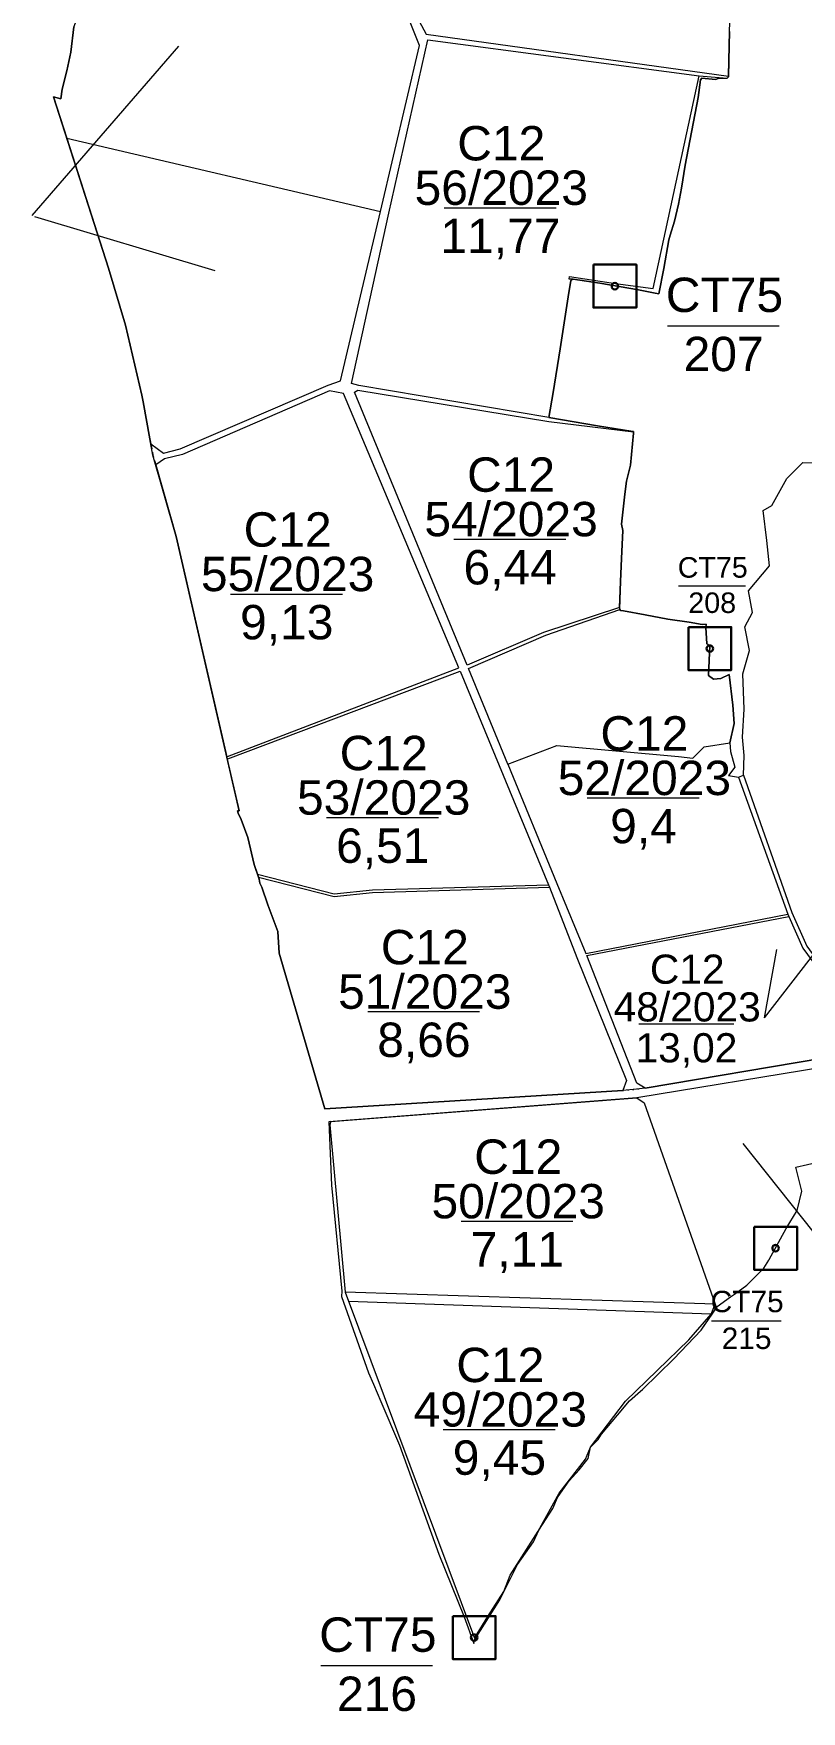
# Model space of a CAD drawing. Header units: metres. Extents: x 414595 to 418247, y 1530827 to 1534195.
# Drawn here: x 416009 to 416904, y 1530827 to 1532780 of the extents above; entities that cross this region are included whole.
import ezdxf
from ezdxf.enums import TextEntityAlignment as Align

# ---------------------------------------------------------------- set-up
doc = ezdxf.new("R2010")
doc.units = ezdxf.units.M
doc.header["$MEASUREMENT"] = 0
for name, pattern in [('DGN Style 1', [5.902559, 0.009821, -5.892738]), ('DGN Style 2', [9.82123, 5.892738, -3.928492]), ('DGN Style 3', [13.749722, 9.82123, -3.928492])]:
    doc.linetypes.add(name, pattern=pattern)
doc.layers.add('RanhThree', color=7, linetype='Continuous', lineweight=0)
doc.styles.add('Style-Arial', font='arial.ttf')

# ---------------------------------------------------------------- blocks, each defined once
blk = doc.blocks.new('*U0')
at = {"color": 0, "linetype": 'Continuous', "lineweight": -2, "ltscale": 10, "flags": 128}
blk.add_lwpolyline([(-150, 150), (150, 150), (150, -150), (-150, -150), (-150, 150)], close=True, dxfattribs=at)
at = {"color": 0, "linetype": 'Continuous', "lineweight": -2, "ltscale": 10}
blk.add_circle((-0.02828, 0.016065), 22.5, dxfattribs=at)
blk = doc.blocks.new('*U8')
at = {"layer": 'RanhThree', "color": 3, "linetype": 'Continuous', "lineweight": 13}
blk.add_line((-66.520877, -1.660429), (63.750129, -1.660429), dxfattribs=at)
at = {"layer": 'RanhThree', "color": 3, "linetype": 'Continuous', "lineweight": 13, "style": 'Style-Arial'}
for s, p in [('CT75', (-0.000029, 14.422722)), ('207', (-1.025137, -54.422685))]:
    blk.add_text(s, height=40, dxfattribs=at).set_placement(p, align=Align.CENTER)
blk = doc.blocks.new('*U10')
at = {"layer": 'RanhThree', "color": 3, "linetype": 'Continuous', "lineweight": 13}
blk.add_line((-66.520877, -1.660429), (63.750129, -1.660429), dxfattribs=at)
at = {"layer": 'RanhThree', "color": 3, "linetype": 'Continuous', "lineweight": 13, "style": 'Style-Arial'}
for s, p in [('CT75', (-0.000029, 14.422722)), ('216', (-1.025137, -54.422685))]:
    blk.add_text(s, height=40, dxfattribs=at).set_placement(p, align=Align.CENTER)
blk = doc.blocks.new('*U25')
at = {"layer": 'RanhThree', "color": 3, "linetype": 'Continuous', "lineweight": 13}
blk.add_line((-66.520877, -1.660429), (63.750129, -1.660429), dxfattribs=at)
at = {"layer": 'RanhThree', "color": 3, "linetype": 'Continuous', "lineweight": 13, "style": 'Style-Arial'}
blk.add_text('11,77', height=40, dxfattribs=at).set_placement((-1.025137, -54.422685), align=Align.CENTER)
at = {"layer": 'RanhThree', "color": 3, "linetype": 'Continuous', "lineweight": 13, "insert": (-0.000029, 1.089388), "char_height": 40, "attachment_point": 8, "line_spacing_factor": 0.776524, "style": 'Style-Arial'}
blk.add_mtext('C12\\P56/2023', dxfattribs=at)
blk = doc.blocks.new('*U26')
at = {"layer": 'RanhThree', "color": 3, "linetype": 'Continuous', "lineweight": 13}
blk.add_line((-66.520877, -1.660429), (63.750129, -1.660429), dxfattribs=at)
at = {"layer": 'RanhThree', "color": 3, "linetype": 'Continuous', "lineweight": 13, "style": 'Style-Arial'}
blk.add_text('9,13', height=40, dxfattribs=at).set_placement((-1.025137, -54.422685), align=Align.CENTER)
at = {"layer": 'RanhThree', "color": 3, "linetype": 'Continuous', "lineweight": 13, "insert": (-0.000029, 1.089388), "char_height": 40, "attachment_point": 8, "line_spacing_factor": 0.776524, "style": 'Style-Arial'}
blk.add_mtext('C12\\P55/2023', dxfattribs=at)
blk = doc.blocks.new('*U27')
at = {"layer": 'RanhThree', "color": 3, "linetype": 'Continuous', "lineweight": 13}
blk.add_line((-66.520877, -1.660429), (63.750129, -1.660429), dxfattribs=at)
at = {"layer": 'RanhThree', "color": 3, "linetype": 'Continuous', "lineweight": 13, "style": 'Style-Arial'}
blk.add_text('6,44', height=40, dxfattribs=at).set_placement((-1.025137, -54.422685), align=Align.CENTER)
at = {"layer": 'RanhThree', "color": 3, "linetype": 'Continuous', "lineweight": 13, "insert": (-0.000029, 1.089388), "char_height": 40, "attachment_point": 8, "line_spacing_factor": 0.776524, "style": 'Style-Arial'}
blk.add_mtext('C12\\P54/2023', dxfattribs=at)
blk = doc.blocks.new('*U28')
at = {"layer": 'RanhThree', "color": 3, "linetype": 'Continuous', "lineweight": 13}
blk.add_line((-66.520877, -1.660429), (63.750129, -1.660429), dxfattribs=at)
at = {"layer": 'RanhThree', "color": 3, "linetype": 'Continuous', "lineweight": 13, "style": 'Style-Arial'}
blk.add_text('6,51', height=40, dxfattribs=at).set_placement((-1.025137, -54.422685), align=Align.CENTER)
at = {"layer": 'RanhThree', "color": 3, "linetype": 'Continuous', "lineweight": 13, "insert": (-0.000029, 1.089388), "char_height": 40, "attachment_point": 8, "line_spacing_factor": 0.776524, "style": 'Style-Arial'}
blk.add_mtext('C12\\P53/2023', dxfattribs=at)
blk = doc.blocks.new('*U29')
at = {"layer": 'RanhThree', "color": 3, "linetype": 'Continuous', "lineweight": 13}
blk.add_line((-66.520877, -1.660429), (63.750129, -1.660429), dxfattribs=at)
at = {"layer": 'RanhThree', "color": 3, "linetype": 'Continuous', "lineweight": 13, "style": 'Style-Arial'}
blk.add_text('9,4', height=40, dxfattribs=at).set_placement((-1.025137, -54.422685), align=Align.CENTER)
at = {"layer": 'RanhThree', "color": 3, "linetype": 'Continuous', "lineweight": 13, "insert": (-0.000029, 1.089388), "char_height": 40, "attachment_point": 8, "line_spacing_factor": 0.776524, "style": 'Style-Arial'}
blk.add_mtext('C12\\P52/2023', dxfattribs=at)
blk = doc.blocks.new('*U30')
at = {"layer": 'RanhThree', "color": 3, "linetype": 'Continuous', "lineweight": 13}
blk.add_line((-66.520877, -1.660429), (63.750129, -1.660429), dxfattribs=at)
at = {"layer": 'RanhThree', "color": 3, "linetype": 'Continuous', "lineweight": 13, "style": 'Style-Arial'}
blk.add_text('8,66', height=40, dxfattribs=at).set_placement((-1.025137, -54.422685), align=Align.CENTER)
at = {"layer": 'RanhThree', "color": 3, "linetype": 'Continuous', "lineweight": 13, "insert": (-0.000029, 1.089388), "char_height": 40, "attachment_point": 8, "line_spacing_factor": 0.776524, "style": 'Style-Arial'}
blk.add_mtext('C12\\P51/2023', dxfattribs=at)
blk = doc.blocks.new('*U32')
at = {"layer": 'RanhThree', "color": 3, "linetype": 'Continuous', "lineweight": 13}
blk.add_line((-66.520877, -1.660429), (63.750129, -1.660429), dxfattribs=at)
at = {"layer": 'RanhThree', "color": 3, "linetype": 'Continuous', "lineweight": 13, "style": 'Style-Arial'}
blk.add_text('7,11', height=40, dxfattribs=at).set_placement((-1.025137, -54.422685), align=Align.CENTER)
at = {"layer": 'RanhThree', "color": 3, "linetype": 'Continuous', "lineweight": 13, "insert": (-0.000029, 1.089388), "char_height": 40, "attachment_point": 8, "line_spacing_factor": 0.776524, "style": 'Style-Arial'}
blk.add_mtext('C12\\P50/2023', dxfattribs=at)
blk = doc.blocks.new('*U37')
at = {"layer": 'RanhThree', "color": 3, "linetype": 'Continuous', "lineweight": 13}
blk.add_line((-66.520877, -1.660429), (63.750129, -1.660429), dxfattribs=at)
at = {"layer": 'RanhThree', "color": 3, "linetype": 'Continuous', "lineweight": 13, "style": 'Style-Arial'}
blk.add_text('9,45', height=40, dxfattribs=at).set_placement((-1.025137, -54.422685), align=Align.CENTER)
at = {"layer": 'RanhThree', "color": 3, "linetype": 'Continuous', "lineweight": 13, "insert": (-0.000029, 1.089388), "char_height": 40, "attachment_point": 8, "line_spacing_factor": 0.776524, "style": 'Style-Arial'}
blk.add_mtext('C12\\P49/2023', dxfattribs=at)
blk = doc.blocks.new('*U44')
at = {"layer": 'RanhThree', "color": 3, "linetype": 'Continuous', "lineweight": 13}
blk.add_line((-66.520877, -1.660429), (63.750129, -1.660429), dxfattribs=at)
at = {"layer": 'RanhThree', "color": 3, "linetype": 'Continuous', "lineweight": 13, "style": 'Style-Arial'}
for s, p in [('CT75', (-0.000029, 14.422722)), ('208', (-1.025137, -54.422685))]:
    blk.add_text(s, height=40, dxfattribs=at).set_placement(p, align=Align.CENTER)
blk = doc.blocks.new('*U46')
at = {"layer": 'RanhThree', "color": 3, "linetype": 'Continuous', "lineweight": 13}
blk.add_line((-66.520877, -1.660429), (63.750129, -1.660429), dxfattribs=at)
at = {"layer": 'RanhThree', "color": 3, "linetype": 'Continuous', "lineweight": 13, "style": 'Style-Arial'}
blk.add_text('13,02', height=40, dxfattribs=at).set_placement((-1.025137, -54.422685), align=Align.CENTER)
at = {"layer": 'RanhThree', "color": 3, "linetype": 'Continuous', "lineweight": 13, "insert": (-0.000029, 1.089388), "char_height": 40, "attachment_point": 8, "line_spacing_factor": 0.776524, "style": 'Style-Arial'}
blk.add_mtext('C12\\P48/2023', dxfattribs=at)
blk = doc.blocks.new('*U53')
at = {"layer": 'RanhThree', "color": 3, "linetype": 'Continuous', "lineweight": 13}
blk.add_line((-66.520877, -1.660429), (63.750129, -1.660429), dxfattribs=at)
at = {"layer": 'RanhThree', "color": 3, "linetype": 'Continuous', "lineweight": 13, "style": 'Style-Arial'}
for s, p in [('CT75', (-0.000029, 14.422722)), ('215', (-1.025137, -54.422685))]:
    blk.add_text(s, height=40, dxfattribs=at).set_placement(p, align=Align.CENTER)

msp = doc.modelspace()

# ---------------------------------------------------------------- linework, layer by layer
at = {"layer": 'RanhThree', "color": 7, "linetype": 'Continuous', "lineweight": 0}
for p, q in [((416007.783907, 1532568.688832), (416178.672314, 1532765.635151)), ((416010.39289, 1532567.384552), (416220.416046, 1532504.779099)), ((416860.595325, 1531634.763027), (416980.608558, 1531789.972378)), ((416860.595325, 1531634.763027), (416874.944734, 1531714.324123)), ((416975.071275, 1531312.767543), (416835.816791, 1531488.30647)), ((416803.059, 1531301.549), (416372.245, 1531315.396)), ((416798.429, 1531289.756), (416375.959251, 1531304.538891))]:
    msp.add_line(p, q, dxfattribs=at)
at = {"layer": 'RanhThree', "color": 3, "linetype": 'Continuous', "lineweight": 0}
for p, q in [((416784.68, 1532731.2), (416817.2405, 1532728.7006)), ((416817.24, 1532728.7), (416817.2405, 1532728.7006)), ((416047.9147, 1532658.8505), (416413.191, 1532573.264)), ((416830.173, 1531914.827), (416887.8379, 1531755.5147)), ((416270.1238, 1531801.8239), (416271.2397, 1531798.4444)), ((416608.8815, 1531789.6971), (416610.109, 1531786.732)), ((416887.8379, 1531755.5147), (416889.0793, 1531752.6995)), ((416355.55, 1531513.8776), (416711.789, 1531541.395)), ((416803.059, 1531301.549), (416804.5918, 1531297.2036))]:
    msp.add_line(p, q, dxfattribs=at)
at = {"layer": 'RanhThree', "color": 3, "linetype": 'DGN Style 2', "lineweight": 0}
msp.add_line((416234.3808, 1531938.4959), (416234.9654, 1531935.9555), dxfattribs=at)
at = {"layer": 'RanhThree', "color": 3, "linetype": 'DGN Style 3', "lineweight": 0}
msp.add_line((416830.173, 1531914.827), (416835.96, 1531917.149), dxfattribs=at)
at = {"layer": 'RanhThree', "color": 3, "linetype": 'Continuous', "lineweight": 0, "flags": 128}
for points in [[(416413.191, 1532573.264), (416458.87, 1532766.62), (416445.609, 1532799.627), (416345.746, 1532900.471), (416243.864, 1532998.358), (416066.744, 1532820.499), (416064.5055, 1532818.2512)], [(416798.4391, 1532997.2759), (416297.6029, 1532958.9096), (416351.115, 1532906.853), (416452.606, 1532805.762), (416466.52, 1532779.681), (416818.4842, 1532730.9531)], [(416818.4842, 1532730.9531), (416819.14, 1532748.96), (416819.84, 1532782.82), (416821.12, 1532814.64), (416821.83, 1532844.23), (416822.69, 1532873.55), (416823.16, 1532894.9), (416820.9, 1532900.68), (416818.11, 1532901.63), (416816.39, 1532916.49), (416812.4, 1532928.85), (416811.4, 1532930.15), (416808.86, 1532949.07), (416808.56, 1532957.28), (416801.27, 1532985.59), (416799.36, 1532996.18), (416798.4391, 1532997.2759)], [(416064.5055, 1532818.2512), (416065.93, 1532816.89), (416062.88, 1532808.22), (416060.38, 1532800.52), (416056.41, 1532788.31), (416052.61, 1532758.98), (416048.04, 1532736.95), (416042.47, 1532715.64), (416040.97, 1532704.31), (416032.601, 1532706.692), (416047.9147, 1532658.8505)], [(416609.35, 1532333.37), (416388.114, 1532370.627), (416379.738, 1532373.195), (416422.99, 1532571.276), (416468.329, 1532773.224), (416784.68, 1532731.2)], [(416637.94, 1532494.55), (416633.0799, 1532494.6117), (416633.536, 1532497.791), (416686.932, 1532489.394), (416730.925, 1532483.512), (416784.68, 1532731.2)], [(416637.94, 1532494.55), (416668.98, 1532489.72), (416713.81, 1532482.31), (416733.36, 1532478.08), (416737.49, 1532477.45), (416743.15, 1532506.86), (416749.32, 1532540.37), (416750.61, 1532545.95), (416755.58, 1532562.2), (416760.32, 1532581.95), (416763.9, 1532600.31), (416768.36, 1532627.1), (416783.3, 1532706.04), (416786.19, 1532726.76), (416787.75, 1532728.74), (416803.56, 1532727.13), (416806.67, 1532727.99), (416817.24, 1532728.7)], [(416817.2405, 1532728.7006), (416818.46, 1532730.29), (416818.4842, 1532730.9531)], [(416047.9147, 1532658.8505), (416096.417, 1532507.324), (416116.274, 1532441.147), (416135.51, 1532359.706), (416136.932, 1532351.858), (416144.756, 1532308.692), (416145.8808, 1532302.7551)], [(416145.8808, 1532302.7551), (416160.773, 1532292.015), (416180.169, 1532297.251), (416352.291, 1532371.224), (416366.732, 1532376.376), (416413.191, 1532573.264)], [(416609.35, 1532333.37), (416614.35, 1532362.47), (416622.5, 1532413.59), (416631.78, 1532473.86), (416634.91, 1532493.12), (416637.94, 1532494.55)], [(416234.3808, 1531938.4959), (416235.01, 1531938.737), (416504.4416, 1532041.9651), (416370.246, 1532361.613), (416353.893, 1532364.737), (416182.624, 1532290.582), (416161.925, 1532285.379), (416151.5922, 1532278.3196)], [(416691.7593, 1532112.369), (416603.376, 1532083.3574), (416514.475, 1532045.0993), (416383.004, 1532363.148), (416387.093, 1532365.319), (416609.363, 1532328.719), (416708.1211, 1532316.7612)], [(416708.1211, 1532316.7612), (416708.17, 1532317.25), (416704.79, 1532317.55), (416666.08, 1532323.88), (416609.35, 1532333.37)], [(416691.7593, 1532112.369), (416693.03, 1532142.79), (416694.02, 1532169.43), (416695.41, 1532202.08), (416693.9, 1532209.53), (416698.04, 1532244.34), (416699.75, 1532259.49), (416704.35, 1532278.21), (416707.96, 1532315.15), (416708.1211, 1532316.7612)], [(416151.5922, 1532278.3196), (416175.368, 1532194.966), (416234.3808, 1531938.4959)], [(416835.96, 1531917.149), (416836.747, 1531940.152), (416834.908, 1531961.302), (416836.98, 1531993.854), (416835.478, 1532035.219), (416842.921, 1532062.485), (416837.539, 1532089.745), (416846.506, 1532106.429), (416841.827, 1532131.678), (416866.324, 1532160.746), (416863.337, 1532190.182), (416859.051, 1532225.353), (416869.28, 1532231.218), (416886.724, 1532262.487), (416905.363, 1532281.191), (416917.47, 1532280.68), (416916.84, 1532273.17), (416919.87, 1532260.86), (416927.84, 1532251.66), (416946.8, 1532248.44), (416965.2, 1532255.15), (416966.6707, 1532252.7665)], [(416561.6854, 1531929.8501), (416515.997, 1532041.4002), (416605.9112, 1532080.2568), (416692.1202, 1532109.9779)], [(416691.7593, 1532112.369), (416691.69, 1532110.71), (416692.1202, 1532109.9779)], [(416820.0118, 1531954.7295), (416825.1, 1531977.51), (416823.5579, 1531998.6191), (416819.42, 1532034.29), (416809.72, 1532029.71), (416801.25, 1532028.8), (416795.32, 1532033.19), (416796.87, 1532067.96), (416793.56, 1532070.24), (416792.44, 1532088.93), (416792.81, 1532093.05), (416787.9, 1532092.62), (416772.79, 1532095.13), (416747.89, 1532098.83), (416721.7, 1532103.87), (416696.37, 1532108.3), (416692.73, 1532108.94), (416692.1202, 1532109.9779)], [(416234.9654, 1531935.9555), (416235.621, 1531936.203), (416505.983, 1532038.2676), (416608.8815, 1531789.6971)], [(416561.6854, 1531929.8501), (416618.7538, 1531951.7245), (416760.3106, 1531939.0092), (416777.1845, 1531937.0909), (416790.3148, 1531950.2519), (416820.0118, 1531954.7295)], [(416820.0118, 1531954.7295), (416820.818, 1531944.864), (416826.176, 1531926.611), (416818.588, 1531916.978), (416830.173, 1531914.827)], [(416234.9654, 1531935.9555), (416248.829, 1531875.704), (416246.984, 1531875.5129), (416247.61, 1531873.02), (416251.03, 1531865.46), (416259.03, 1531844.48), (416266.43, 1531813.01), (416270.1238, 1531801.8239)], [(416561.6854, 1531929.8501), (416618.563, 1531790.981), (416652.575, 1531709.704), (416887.8379, 1531755.5147)], [(416835.96, 1531917.149), (416892.4815, 1531757.3764), (416909.748, 1531718.2209), (416929.7747, 1531691.0374), (416955.7947, 1531689.4662), (416987.1199, 1531598.3927)], [(416270.1238, 1531801.8239), (416359.491, 1531779.0917), (416403.959, 1531783.6587), (416608.8815, 1531789.6971)], [(416271.2397, 1531798.4444), (416272.07, 1531795.93), (416273, 1531791.64), (416275.35, 1531786.7), (416282.04, 1531766.12), (416293.81, 1531735.36), (416295.253, 1531709.814), (416348.472, 1531528.59), (416695.683, 1531550.235)], [(416271.2397, 1531798.4444), (416359.2676, 1531776.053), (416404.1567, 1531780.6632), (416610.109, 1531786.732)], [(416610.109, 1531786.732), (416642.078, 1531704.95), (416700.027, 1531561.763), (416695.683, 1531550.235)], [(416721.645, 1531552.74), (416711.714, 1531558.8), (416653.731, 1531707.065), (416889.0793, 1531752.6995)], [(416889.0793, 1531752.6995), (416905.3955, 1531715.6991), (416927.1373, 1531686.1876), (416952.1545, 1531684.6769), (416982.1402, 1531597.4979)], [(417426.49, 1531535.33), (417423.063, 1531547.495), (417496.56, 1531553.78), (417480.77, 1531621.37), (417458.05, 1531712.01), (417456.0719, 1531710.6826), (417407.83, 1531678.31), (417342.01, 1531639.68), (417315.101, 1531623.737), (417112.253, 1531608.628), (416929.513, 1531577.125), (416711.789, 1531541.395)], [(416721.645, 1531552.74), (416928.5, 1531587.859), (416982.1402, 1531597.4979)], [(416711.789, 1531541.395), (416720.448, 1531535.752), (416803.059, 1531301.549)], [(416355.55, 1531513.8776), (416353.38, 1531513.71), (416356.226, 1531440.035), (416368.307, 1531316.405), (416367.9371, 1531310.2963), (416399.53, 1531221.26), (416405.24, 1531208.38), (416413.68, 1531187.9), (416435.39, 1531137.22), (416481.28, 1531010.53), (416510.91, 1530937.25), (416522.16, 1530906.32), (416523.41, 1530910.93), (416552.51, 1530957.07), (416572.78, 1530998.31), (416591.52, 1531024.61), (416597.95, 1531038.31), (416613.94, 1531063.47), (416619.4, 1531076.28), (416633.18, 1531095.74), (416644.65, 1531108.38), (416655.34, 1531121.87), (416658.01, 1531134.71), (416667.05, 1531143.85), (416670.72, 1531150.19), (416689.46, 1531172.12), (416703.4, 1531188.91), (416716.07, 1531199.93), (416718.47, 1531202.01), (416754.97, 1531237.62), (416786.63, 1531271.28), (416804.5918, 1531297.2036)], [(416355.55, 1531513.8776), (416354.419, 1531510.277), (416372.245, 1531315.396), (416522.8, 1530912.697), (416538.176, 1530937.919), (416556.832, 1530966.719), (416564.206, 1530985.811), (416596.985, 1531037.042), (416621.2872, 1531081.5267), (416652, 1531120.825), (416657.9908, 1531134.7097), (416698.553, 1531188.314), (416772.477, 1531259.957), (416798.429, 1531289.756), (416803.059, 1531301.549)], [(416804.5918, 1531297.2036), (416805.49, 1531298.5), (416820.98, 1531309.72), (416825.71, 1531313.14), (416839.99, 1531323.49), (416859.64, 1531343.08), (416865.49, 1531352.54), (416865.98, 1531353.42), (416885.93, 1531389.27), (416898.65, 1531410.36), (416904.13, 1531432.84), (416897.14, 1531460.75), (416951.27, 1531473.37), (416959.9023, 1531475.2049)]]:
    msp.add_lwpolyline(points, dxfattribs=at)
at = {"layer": 'RanhThree', "color": 3, "linetype": 'Continuous', "lineweight": 13, "flags": 128}
for points in [[(416928.5, 1531587.859), (416721.645, 1531552.74), (416711.4857, 1531551.7598), (416695.683, 1531550.235), (416348.472, 1531528.59), (416295.253, 1531709.814), (416293.81, 1531735.36), (416282.04, 1531766.12), (416275.35, 1531786.7), (416273, 1531791.64), (416272.07, 1531795.93), (416266.43, 1531813.01), (416259.03, 1531844.48), (416251.03, 1531865.46), (416247.61, 1531873.02), (416246.984, 1531875.5129), (416248.829, 1531875.704), (416175.368, 1532194.966), (416148.37, 1532289.616), (416144.756, 1532308.692), (416136.932, 1532351.858), (416135.51, 1532359.706), (416116.274, 1532441.147), (416096.417, 1532507.324), (416032.601, 1532706.692), (416040.97, 1532704.31), (416042.47, 1532715.64), (416048.04, 1532736.95), (416052.61, 1532758.98), (416056.41, 1532788.31)], [(416819.84, 1532782.82), (416819.14, 1532748.96), (416818.46, 1532730.29), (416817.24, 1532728.7), (416806.67, 1532727.99), (416803.56, 1532727.13), (416787.75, 1532728.74), (416786.19, 1532726.76), (416783.3, 1532706.04), (416768.36, 1532627.1), (416763.9, 1532600.31), (416760.32, 1532581.95), (416755.58, 1532562.2), (416750.61, 1532545.95), (416749.32, 1532540.37), (416743.15, 1532506.86), (416737.49, 1532477.45), (416733.36, 1532478.08), (416713.81, 1532482.31), (416668.98, 1532489.72), (416637.94, 1532494.55), (416634.91, 1532493.12), (416631.78, 1532473.86), (416622.5, 1532413.59), (416614.35, 1532362.47), (416609.35, 1532333.37), (416666.08, 1532323.88), (416704.79, 1532317.55), (416708.17, 1532317.25), (416707.96, 1532315.15), (416704.35, 1532278.21), (416699.75, 1532259.49), (416698.04, 1532244.34), (416693.9, 1532209.53), (416695.41, 1532202.08), (416694.02, 1532169.43), (416693.03, 1532142.79), (416691.69, 1532110.71), (416692.73, 1532108.94), (416696.37, 1532108.3), (416721.7, 1532103.87), (416747.89, 1532098.83), (416772.79, 1532095.13), (416787.9, 1532092.62), (416792.81, 1532093.05), (416792.44, 1532088.93), (416793.56, 1532070.24), (416796.87, 1532067.96), (416795.32, 1532033.19), (416801.25, 1532028.8), (416809.72, 1532029.71), (416819.42, 1532034.29), (416823.5579, 1531998.6191), (416825.1, 1531977.51), (416820.0118, 1531954.7295), (416820.818, 1531944.864), (416826.176, 1531926.611), (416818.588, 1531916.978), (416830.173, 1531914.827), (416835.96, 1531917.149), (416836.747, 1531940.152), (416834.908, 1531961.302), (416836.98, 1531993.854), (416835.478, 1532035.219), (416842.921, 1532062.485), (416837.539, 1532089.745), (416846.506, 1532106.429), (416841.827, 1532131.678), (416866.324, 1532160.746), (416863.337, 1532190.182), (416859.051, 1532225.353), (416869.28, 1532231.218), (416886.724, 1532262.487), (416905.363, 1532281.191)], [(416929.513, 1531577.125), (416711.789, 1531541.395), (416353.38, 1531513.71), (416356.226, 1531440.035), (416368.307, 1531316.405), (416367.9371, 1531310.2963), (416399.53, 1531221.26), (416405.24, 1531208.38), (416413.68, 1531187.9), (416435.39, 1531137.22), (416481.28, 1531010.53), (416510.91, 1530937.25), (416522.16, 1530906.32), (416523.41, 1530910.93), (416552.51, 1530957.07), (416572.78, 1530998.31), (416591.52, 1531024.61), (416597.95, 1531038.31), (416613.94, 1531063.47), (416619.4, 1531076.28), (416633.18, 1531095.74), (416644.65, 1531108.38), (416655.34, 1531121.87), (416658.01, 1531134.71), (416667.05, 1531143.85), (416670.72, 1531150.19), (416689.46, 1531172.12), (416703.4, 1531188.91), (416716.07, 1531199.93), (416718.47, 1531202.01), (416754.97, 1531237.62), (416786.63, 1531271.28), (416805.49, 1531298.5), (416820.98, 1531309.72), (416825.71, 1531313.14), (416839.99, 1531323.49), (416859.64, 1531343.08), (416865.49, 1531352.54), (416865.98, 1531353.42), (416885.93, 1531389.27), (416898.65, 1531410.36), (416904.13, 1531432.84), (416897.14, 1531460.75), (416951.27, 1531473.37)]]:
    msp.add_lwpolyline(points, dxfattribs=at)
at = {"layer": 'RanhThree', "color": 3, "linetype": 'DGN Style 2', "lineweight": 0, "flags": 128}
msp.add_lwpolyline([(416145.8808, 1532302.7551), (416148.37, 1532289.616), (416151.5922, 1532278.3196)], dxfattribs=at)
at = {"layer": 'RanhThree', "color": 3, "linetype": 'DGN Style 1', "lineweight": 0, "flags": 128}
msp.add_lwpolyline([(416695.683, 1531550.235), (416711.4857, 1531551.7598), (416721.645, 1531552.74)], dxfattribs=at)

# ---------------------------------------------------------------- block references
at = {"layer": 'RanhThree', "color": 3, "linetype": 'Continuous', "lineweight": 13}
for name, p in [('*U25', (416554.039816, 1532579.373506)), ('*U8', (416813.962593, 1532441.904649)), ('*U27', (416565.454118, 1532193.632618)), ('*U26', (416305.208033, 1532129.722886)), ('*U29', (416720.688625, 1531892.343878)), ('*U28', (416417.068193, 1531869.518974)), ('*U30', (416465.008261, 1531643.552419)), ('*U32', (416573.768555, 1531399.619837)), ('*U37', (416552.903921, 1531157.188458)), ('*U10', (416410.319459, 1530882.24228))]:
    msp.add_blockref(name, p, dxfattribs=at)
at = {"layer": 'RanhThree', "color": 3, "linetype": 'Continuous', "lineweight": 30, "ltscale": 1.666667, "xscale": 0.166667, "yscale": 0.166667, "zscale": 0.166667}
for p in [(416686.341, 1532486.459), (416796.893, 1532064.481), (416873.503, 1531366.493), (416522.418, 1530913.225)]:
    msp.add_blockref('*U0', p, dxfattribs=at)
at = {"layer": 'RanhThree', "color": 3, "linetype": 'Continuous', "lineweight": 13}
for name, p, xscale, yscale, zscale in [('*U44', (416800.306611, 1532138.471356), 0.596897, 0.596897, 0.596897), ('*U46', (416770.585426, 1531629.048436), 0.848383, 0.848383, 0.848383), ('*U53', (416840.38253, 1531283.039859), 0.622104, 0.622104, 0.622104)]:
    msp.add_blockref(name, p, dxfattribs=dict(at, xscale=xscale, yscale=yscale, zscale=zscale))

doc.saveas('drawing.dxf')
